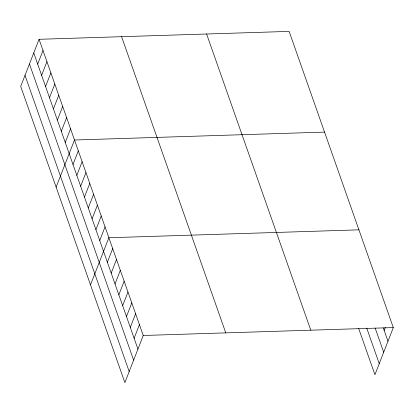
<?xml version="1.0" encoding="UTF-8"?>
<svg xmlns="http://www.w3.org/2000/svg" width="414" height="414" viewBox="0 0 414 414"><rect width="100%" height="100%" fill="white"/><g stroke="black" fill="none" stroke-linecap="round" stroke-linejoin="round"><path stroke-width="0.62" d="M39.071 39.299L20.7 86.417L124.878 382.603L143.249 335.485L39.071 39.299L289.122 31.397L393.3 327.583L374.929 374.701L358.591 328.245M37.69 64.118L43.004 50.487M41.628 75.307L46.942 61.681M45.561 86.495L50.875 72.869M49.499 97.688L54.814 84.058M53.432 108.877L58.747 95.246M57.37 120.065L62.685 106.434M61.303 131.254L66.618 117.623M65.241 142.442L70.556 128.816M56.123 187.118L74.489 140.004L324.54 132.102M72.999 164.493L78.308 150.862M76.818 175.355L82.132 161.724M80.637 186.212L85.952 172.586M84.456 197.074L89.771 183.443M88.275 207.931L93.59 194.306M92.094 218.794L97.409 205.163M95.913 229.656L101.228 216.025M99.738 240.513L105.047 226.882M90.5 284.858L108.872 237.745L358.922 229.842M107.376 262.233L112.691 248.607M111.195 273.095L116.51 259.464M115.014 283.952L120.329 270.326M118.834 294.815L124.148 281.184M122.653 305.677L127.967 292.046M126.477 316.534L131.787 302.908M130.296 327.396L135.611 313.765M134.115 338.254L139.43 324.628M384.166 330.351L385.32 327.391M143.249 335.485L393.3 327.583M383.317 327.94L387.985 341.214M375.187 328.131L383.68 352.262M366.716 328.054L379.24 363.647M206.602 34.005L310.785 330.191M121.587 36.691L225.765 332.877M33.757 52.93L137.934 349.116M29.446 63.979L133.629 360.164M25.011 75.364L129.189 371.549"/></g></svg>
